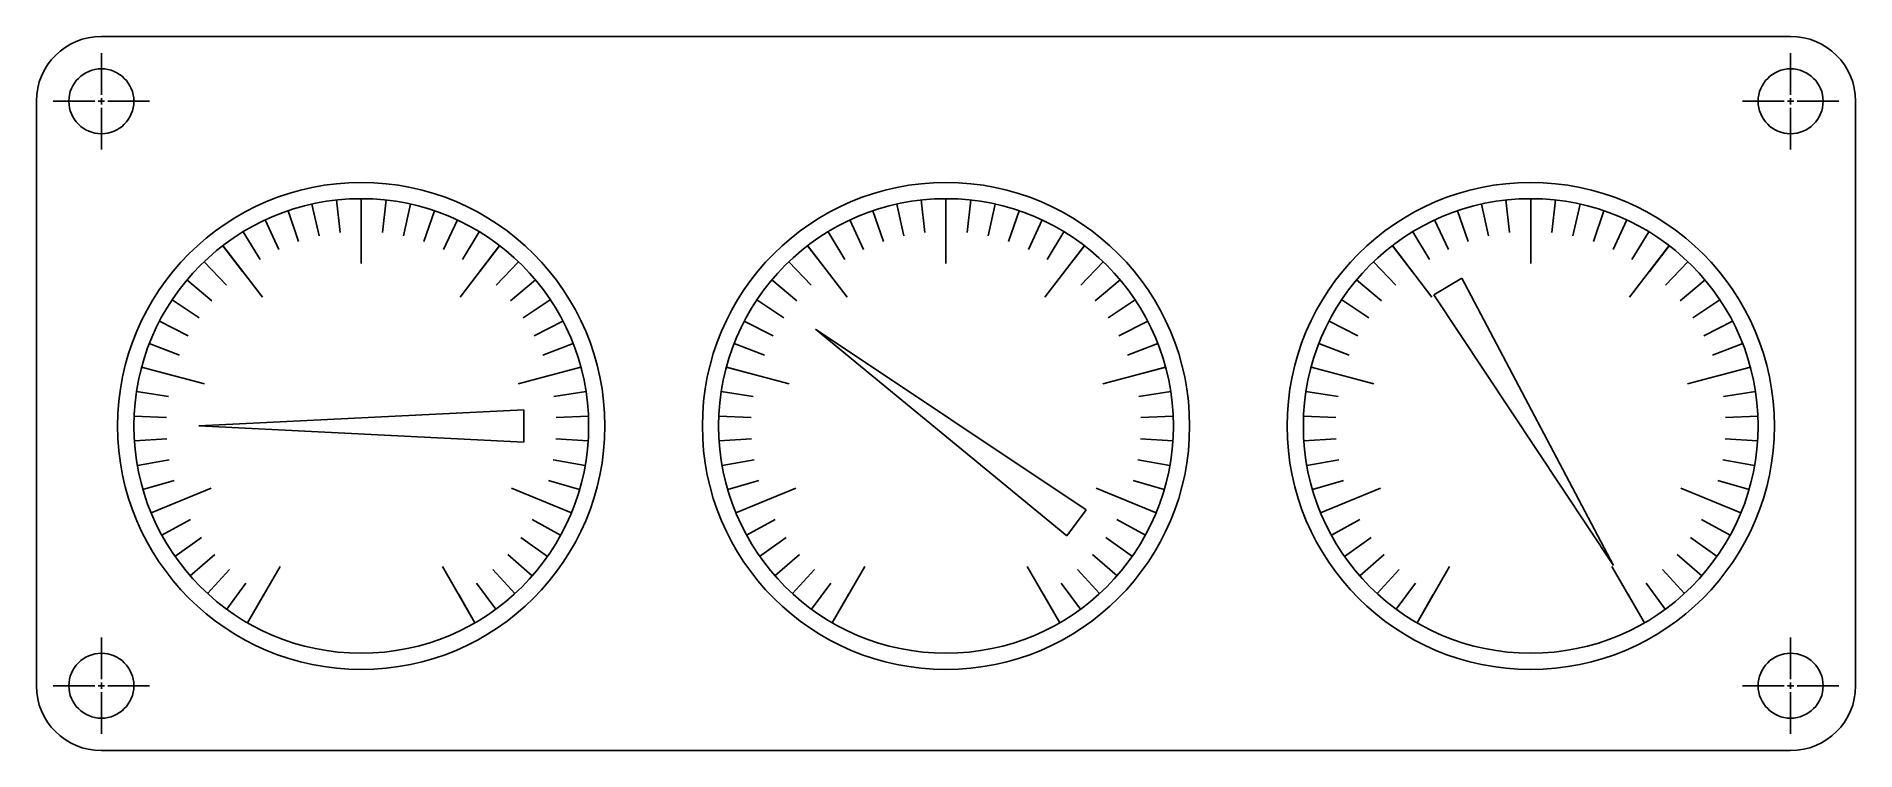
# Model space of a CAD drawing. Header units: inches. Extents: x 2 to 16, y 2 to 7.5.
import ezdxf

# ---------------------------------------------------------------- set-up
doc = ezdxf.new("R2010")
doc.units = ezdxf.units.IN
doc.header["$MEASUREMENT"] = 0
doc.linetypes.add('CENTER', pattern=[2, 1.25, -0.25, 0.25, -0.25])
doc.linetypes.add('CENTER2', pattern=[1.125, 0.75, -0.125, 0.125, -0.125])
doc.layers.add('Center Line', color=3, linetype='CENTER')
doc.layers.add('Visible Lines', color=1, linetype='Continuous')

# ---------------------------------------------------------------- blocks, each defined once
blk = doc.blocks.new('*U7')
at = {"layer": 'Visible Lines'}
blk.add_line((0, -0.25), (0, 0.25), dxfattribs=at)
blk = doc.blocks.new('*U8')
at = {"layer": 'Visible Lines', "color": 0, "linetype": 'ByBlock', "lineweight": -2, "transparency": 16777216}
blk.add_blockref('*U7', (4.5, 6), dxfattribs=at)
for p, rotation in [((3.587, 5.69), 37.50000000000001), ((3.051, 4.888), 75.00000000000001), ((3.114, 3.926), 112.5), ((3.75, 3.201), 150)]:
    blk.add_blockref('*U7', p, dxfattribs=dict(at, rotation=rotation))
blk = doc.blocks.new('*U9')
at = {"layer": 'Visible Lines'}
blk.add_line((0, -0.25), (0, 0.25), dxfattribs=at)
blk = doc.blocks.new('*U10')
at = {"layer": 'Visible Lines', "color": 0, "linetype": 'ByBlock', "lineweight": -2, "transparency": 16777216}
blk.add_blockref('*U9', (4.5, 6), dxfattribs=at)
for p, rotation in [((3.587, 5.69), 37.50000000000001), ((3.051, 4.888), 75.00000000000001), ((3.114, 3.926), 112.5), ((3.75, 3.201), 150)]:
    blk.add_blockref('*U9', p, dxfattribs=dict(at, rotation=rotation))
blk = doc.blocks.new('*U25')
at = {"layer": 'Visible Lines'}
blk.add_line((0, -0.25), (0, 0.25), dxfattribs=at)
blk = doc.blocks.new('*U26')
at = {"layer": 'Visible Lines', "color": 0, "linetype": 'ByBlock', "lineweight": -2, "transparency": 16777216}
blk.add_blockref('*U25', (4.5, 6), dxfattribs=at)
for p, rotation in [((3.587, 5.69), 37.50000000000001), ((3.051, 4.888), 75.00000000000001), ((3.114, 3.926), 112.5), ((3.75, 3.201), 150)]:
    blk.add_blockref('*U25', p, dxfattribs=dict(at, rotation=rotation))
blk = doc.blocks.new('*U27')
at = {"layer": 'Visible Lines'}
blk.add_line((0, -0.25), (0, 0.25), dxfattribs=at)
blk = doc.blocks.new('*U28')
at = {"layer": 'Visible Lines', "color": 0, "linetype": 'ByBlock', "lineweight": -2, "transparency": 16777216}
blk.add_blockref('*U27', (4.5, 6), dxfattribs=at)
for p, rotation in [((3.587, 5.69), 37.50000000000001), ((3.051, 4.888), 75.00000000000001), ((3.114, 3.926), 112.5), ((3.75, 3.201), 150)]:
    blk.add_blockref('*U27', p, dxfattribs=dict(at, rotation=rotation))
blk = doc.blocks.new('*U30')
at = {"layer": 'Visible Lines'}
blk.add_line((0, -0.25), (0, 0.25), dxfattribs=at)
blk = doc.blocks.new('*U31')
at = {"layer": 'Visible Lines', "color": 0, "linetype": 'ByBlock', "lineweight": -2, "transparency": 16777216}
blk.add_blockref('*U30', (4.5, 6), dxfattribs=at)
for p, rotation in [((3.587, 5.69), 37.50000000000001), ((3.051, 4.888), 75.00000000000001), ((3.114, 3.926), 112.5), ((3.75, 3.201), 150)]:
    blk.add_blockref('*U30', p, dxfattribs=dict(at, rotation=rotation))
blk = doc.blocks.new('*U32')
at = {"layer": 'Visible Lines'}
blk.add_line((0, -0.25), (0, 0.25), dxfattribs=at)
blk = doc.blocks.new('*U33')
at = {"layer": 'Visible Lines', "color": 0, "linetype": 'ByBlock', "lineweight": -2, "transparency": 16777216}
blk.add_blockref('*U32', (4.5, 6), dxfattribs=at)
for p, rotation in [((3.587, 5.69), 37.50000000000001), ((3.051, 4.888), 75.00000000000001), ((3.114, 3.926), 112.5), ((3.75, 3.201), 150)]:
    blk.add_blockref('*U32', p, dxfattribs=dict(at, rotation=rotation))
blk = doc.blocks.new('*U34')
at = {"layer": 'Center Line', "color": 0, "linetype": 'CENTER2', "transparency": 16777216}
for p, q in [((0, 0.05), (0, 0.37)), ((-0.37, 0), (-0.05, 0)), ((0.05, 0), (0.37, 0)), ((0, -0.37), (0, -0.05))]:
    blk.add_line(p, q, dxfattribs=at)
at = {"layer": 'Center Line', "color": 0, "linetype": 'Continuous', "transparency": 16777216}
for p, q in [((-0.025, 0), (0.025, 0)), ((0, -0.025), (0, 0.025))]:
    blk.add_line(p, q, dxfattribs=at)
blk = doc.blocks.new('*U35')
at = {"layer": 'Center Line', "color": 0, "linetype": 'CENTER2', "transparency": 16777216}
for p, q in [((0, 0.05), (0, 0.37)), ((-0.37, 0), (-0.05, 0)), ((0.05, 0), (0.37, 0)), ((0, -0.37), (0, -0.05))]:
    blk.add_line(p, q, dxfattribs=at)
at = {"layer": 'Center Line', "color": 0, "linetype": 'Continuous', "transparency": 16777216}
for p, q in [((-0.025, 0), (0.025, 0)), ((0, -0.025), (0, 0.025))]:
    blk.add_line(p, q, dxfattribs=at)
blk = doc.blocks.new('*U36')
at = {"layer": 'Center Line', "color": 0, "linetype": 'CENTER2', "transparency": 16777216}
for p, q in [((0, 0.05), (0, 0.37)), ((-0.37, 0), (-0.05, 0)), ((0.05, 0), (0.37, 0)), ((0, -0.37), (0, -0.05))]:
    blk.add_line(p, q, dxfattribs=at)
at = {"layer": 'Center Line', "color": 0, "linetype": 'Continuous', "transparency": 16777216}
for p, q in [((-0.025, 0), (0.025, 0)), ((0, -0.025), (0, 0.025))]:
    blk.add_line(p, q, dxfattribs=at)
blk = doc.blocks.new('*U37')
at = {"layer": 'Center Line', "color": 0, "linetype": 'CENTER2', "transparency": 16777216}
for p, q in [((0, 0.05), (0, 0.37)), ((-0.37, 0), (-0.05, 0)), ((0.05, 0), (0.37, 0)), ((0, -0.37), (0, -0.05))]:
    blk.add_line(p, q, dxfattribs=at)
at = {"layer": 'Center Line', "color": 0, "linetype": 'Continuous', "transparency": 16777216}
for p, q in [((-0.025, 0), (0.025, 0)), ((0, -0.025), (0, 0.025))]:
    blk.add_line(p, q, dxfattribs=at)

msp = doc.modelspace()

# ---------------------------------------------------------------- linework, layer by layer
at = {"layer": 'Visible Lines'}
for p, q in [((15.5, 7.5), (2.5, 7.5)), ((2, 7), (2, 2.5)), ((16, 2.5), (16, 7)), ((4.121, 6.209), (4.175, 5.964)), ((4.309, 6.24), (4.337, 5.991)), ((4.5, 6.25), (4.5, 6)), ((4.5, 6.25), (4.5, 6)), ((4.691, 6.24), (4.663, 5.991)), ((4.879, 6.209), (4.825, 5.964)), ((8.621, 6.209), (8.675, 5.964)), ((8.809, 6.24), (8.837, 5.991)), ((9, 6.25), (9, 6)), ((9, 6.25), (9, 6)), ((9.191, 6.24), (9.163, 5.991)), ((9.379, 6.209), (9.325, 5.964)), ((13.121, 6.209), (13.175, 5.964)), ((13.309, 6.24), (13.337, 5.991)), ((13.5, 6.25), (13.5, 6)), ((13.5, 6.25), (13.5, 6)), ((13.691, 6.24), (13.663, 5.991)), ((13.879, 6.209), (13.825, 5.964)), ((3.76, 6.086), (3.866, 5.859)), ((3.937, 6.157), (4.018, 5.92)), ((5.063, 6.157), (4.982, 5.92)), ((5.24, 6.086), (5.134, 5.859)), ((8.26, 6.086), (8.366, 5.859)), ((8.437, 6.157), (8.518, 5.92)), ((9.563, 6.157), (9.482, 5.92)), ((9.74, 6.086), (9.634, 5.859)), ((12.76, 6.086), (12.866, 5.859)), ((12.937, 6.157), (13.018, 5.92)), ((14.063, 6.157), (13.982, 5.92)), ((14.24, 6.086), (14.134, 5.859)), ((3.435, 5.888), (3.587, 5.69)), ((3.592, 5.996), (3.722, 5.782)), ((5.408, 5.996), (5.278, 5.782)), ((5.565, 5.888), (5.413, 5.69)), ((7.935, 5.888), (8.087, 5.69)), ((8.092, 5.996), (8.222, 5.782)), ((9.908, 5.996), (9.778, 5.782)), ((10.065, 5.888), (9.913, 5.69)), ((12.435, 5.888), (12.587, 5.69)), ((12.592, 5.996), (12.722, 5.782)), ((14.408, 5.996), (14.278, 5.782)), ((14.565, 5.888), (14.413, 5.69)), ((3.29, 5.764), (3.463, 5.584)), ((5.71, 5.764), (5.537, 5.584)), ((7.79, 5.764), (7.963, 5.584)), ((10.21, 5.764), (10.037, 5.584)), ((12.29, 5.764), (12.463, 5.584)), ((14.71, 5.764), (14.537, 5.584)), ((3.159, 5.625), (3.351, 5.464)), ((5.841, 5.625), (5.649, 5.464)), ((7.659, 5.625), (7.851, 5.464)), ((10.341, 5.625), (10.149, 5.464)), ((12.159, 5.625), (12.351, 5.464)), ((12.97, 5.639), (12.755, 5.511)), ((12.97, 5.639), (14.138, 3.425)), ((14.841, 5.625), (14.649, 5.464)), ((3.045, 5.472), (3.253, 5.333)), ((5.955, 5.472), (5.747, 5.333)), ((7.545, 5.472), (7.753, 5.333)), ((10.455, 5.472), (10.247, 5.333)), ((12.045, 5.472), (12.253, 5.333)), ((14.138, 3.425), (12.755, 5.511)), ((14.955, 5.472), (14.747, 5.333)), ((2.948, 5.308), (3.169, 5.193)), ((6.052, 5.308), (5.831, 5.193)), ((7.448, 5.308), (7.669, 5.193)), ((7.996, 5.245), (10.078, 3.855)), ((9.929, 3.654), (7.996, 5.245)), ((10.552, 5.308), (10.331, 5.193)), ((11.948, 5.308), (12.169, 5.193)), ((15.052, 5.308), (14.831, 5.193)), ((2.869, 5.134), (3.102, 5.044)), ((6.131, 5.134), (5.898, 5.044)), ((7.369, 5.134), (7.602, 5.044)), ((10.631, 5.134), (10.398, 5.044)), ((11.869, 5.134), (12.102, 5.044)), ((15.131, 5.134), (14.898, 5.044)), ((2.81, 4.953), (3.051, 4.888)), ((6.19, 4.953), (5.949, 4.888)), ((7.31, 4.953), (7.551, 4.888)), ((10.69, 4.953), (10.449, 4.888)), ((11.81, 4.953), (12.051, 4.888)), ((15.19, 4.953), (14.949, 4.888)), ((2.77, 4.766), (3.017, 4.728)), ((6.23, 4.766), (5.983, 4.728)), ((7.27, 4.766), (7.517, 4.728)), ((10.73, 4.766), (10.483, 4.728)), ((11.77, 4.766), (12.017, 4.728)), ((15.23, 4.766), (14.983, 4.728)), ((3.25, 4.5), (5.75, 4.625)), ((5.75, 4.375), (5.75, 4.625)), ((2.752, 4.576), (3.001, 4.565)), ((5.75, 4.375), (3.25, 4.5)), ((6.248, 4.576), (5.999, 4.565)), ((7.252, 4.576), (7.501, 4.565)), ((10.748, 4.576), (10.499, 4.565)), ((11.752, 4.576), (12.001, 4.565)), ((15.248, 4.576), (14.999, 4.565)), ((2.754, 4.386), (3.003, 4.402)), ((6.246, 4.386), (5.997, 4.402)), ((7.254, 4.386), (7.503, 4.402)), ((10.746, 4.386), (10.497, 4.402)), ((11.754, 4.386), (12.003, 4.402)), ((15.246, 4.386), (14.997, 4.402)), ((2.777, 4.196), (3.023, 4.24)), ((6.223, 4.196), (5.977, 4.24)), ((7.277, 4.196), (7.523, 4.24)), ((10.723, 4.196), (10.477, 4.24)), ((11.777, 4.196), (12.023, 4.24)), ((15.223, 4.196), (14.977, 4.24)), ((2.82, 4.01), (3.06, 4.08)), ((6.18, 4.01), (5.94, 4.08)), ((7.32, 4.01), (7.56, 4.08)), ((10.68, 4.01), (10.44, 4.08)), ((11.82, 4.01), (12.06, 4.08)), ((15.18, 4.01), (14.94, 4.08)), ((2.883, 3.83), (3.114, 3.926)), ((6.117, 3.83), (5.886, 3.926)), ((7.383, 3.83), (7.614, 3.926)), ((10.617, 3.83), (10.386, 3.926)), ((11.883, 3.83), (12.114, 3.926)), ((15.117, 3.83), (14.886, 3.926)), ((9.929, 3.654), (10.078, 3.855)), ((2.966, 3.658), (3.185, 3.779)), ((6.034, 3.658), (5.815, 3.779)), ((7.466, 3.658), (7.685, 3.779)), ((10.534, 3.658), (10.315, 3.779)), ((11.966, 3.658), (12.185, 3.779)), ((15.034, 3.658), (14.815, 3.779)), ((3.066, 3.496), (3.271, 3.64)), ((3.184, 3.346), (3.372, 3.511)), ((5.816, 3.346), (5.628, 3.511)), ((5.934, 3.496), (5.729, 3.64)), ((7.566, 3.496), (7.771, 3.64)), ((7.684, 3.346), (7.872, 3.511)), ((10.316, 3.346), (10.128, 3.511)), ((10.434, 3.496), (10.229, 3.64)), ((12.066, 3.496), (12.271, 3.64)), ((12.184, 3.346), (12.372, 3.511)), ((14.816, 3.346), (14.628, 3.511)), ((14.934, 3.496), (14.729, 3.64)), ((3.318, 3.21), (3.487, 3.394)), ((5.682, 3.21), (5.513, 3.394)), ((7.818, 3.21), (7.987, 3.394)), ((10.182, 3.21), (10.013, 3.394)), ((12.318, 3.21), (12.487, 3.394)), ((14.682, 3.21), (14.513, 3.394)), ((3.465, 3.089), (3.613, 3.29)), ((5.535, 3.089), (5.387, 3.29)), ((7.965, 3.089), (8.113, 3.29)), ((10.035, 3.089), (9.887, 3.29)), ((12.465, 3.089), (12.613, 3.29)), ((14.535, 3.089), (14.387, 3.29)), ((3.625, 2.984), (3.75, 3.201)), ((5.375, 2.984), (5.25, 3.201)), ((8.125, 2.984), (8.25, 3.201)), ((9.875, 2.984), (9.75, 3.201)), ((12.625, 2.984), (12.75, 3.201)), ((14.375, 2.984), (14.25, 3.201)), ((2.5, 2), (15.5, 2))]:
    msp.add_line(p, q, dxfattribs=at)
for centre, radius in [((2.5, 7), 0.25), ((15.5, 7), 0.25), ((4.5, 4.5), 1.875), ((9, 4.5), 1.875), ((13.5, 4.5), 1.875), ((4.5, 4.5), 1.75), ((9, 4.5), 1.75), ((13.5, 4.5), 1.75), ((2.5, 2.5), 0.25), ((15.5, 2.5), 0.25)]:
    msp.add_circle(centre, radius, dxfattribs=at)
for centre, start, end in [((2.5, 7), 90, 180), ((15.5, 7), 0, 90), ((2.5, 2.5), 180, 270), ((15.5, 2.5), 270, 0)]:
    msp.add_arc(centre, 0.5, start, end, dxfattribs=at)

# ---------------------------------------------------------------- block references
at = {"layer": 'Center Line', "linetype": 'CENTER2'}
for name, p in [('*U37', (2.5, 7)), ('*U34', (15.5, 7)), ('*U36', (2.5, 2.5)), ('*U35', (15.5, 2.5))]:
    msp.add_blockref(name, p, dxfattribs=at)
at = {"layer": 'Visible Lines'}
for name, p in [('*U8', (0, 0)), ('*U26', (4.5, 0)), ('*U31', (9, 0))]:
    msp.add_blockref(name, p, dxfattribs=at)
at = {"layer": 'Visible Lines', "xscale": -1}
for name, p in [('*U10', (9, 0)), ('*U28', (13.5, 0)), ('*U33', (18, 0))]:
    msp.add_blockref(name, p, dxfattribs=at)

doc.saveas('drawing.dxf')
